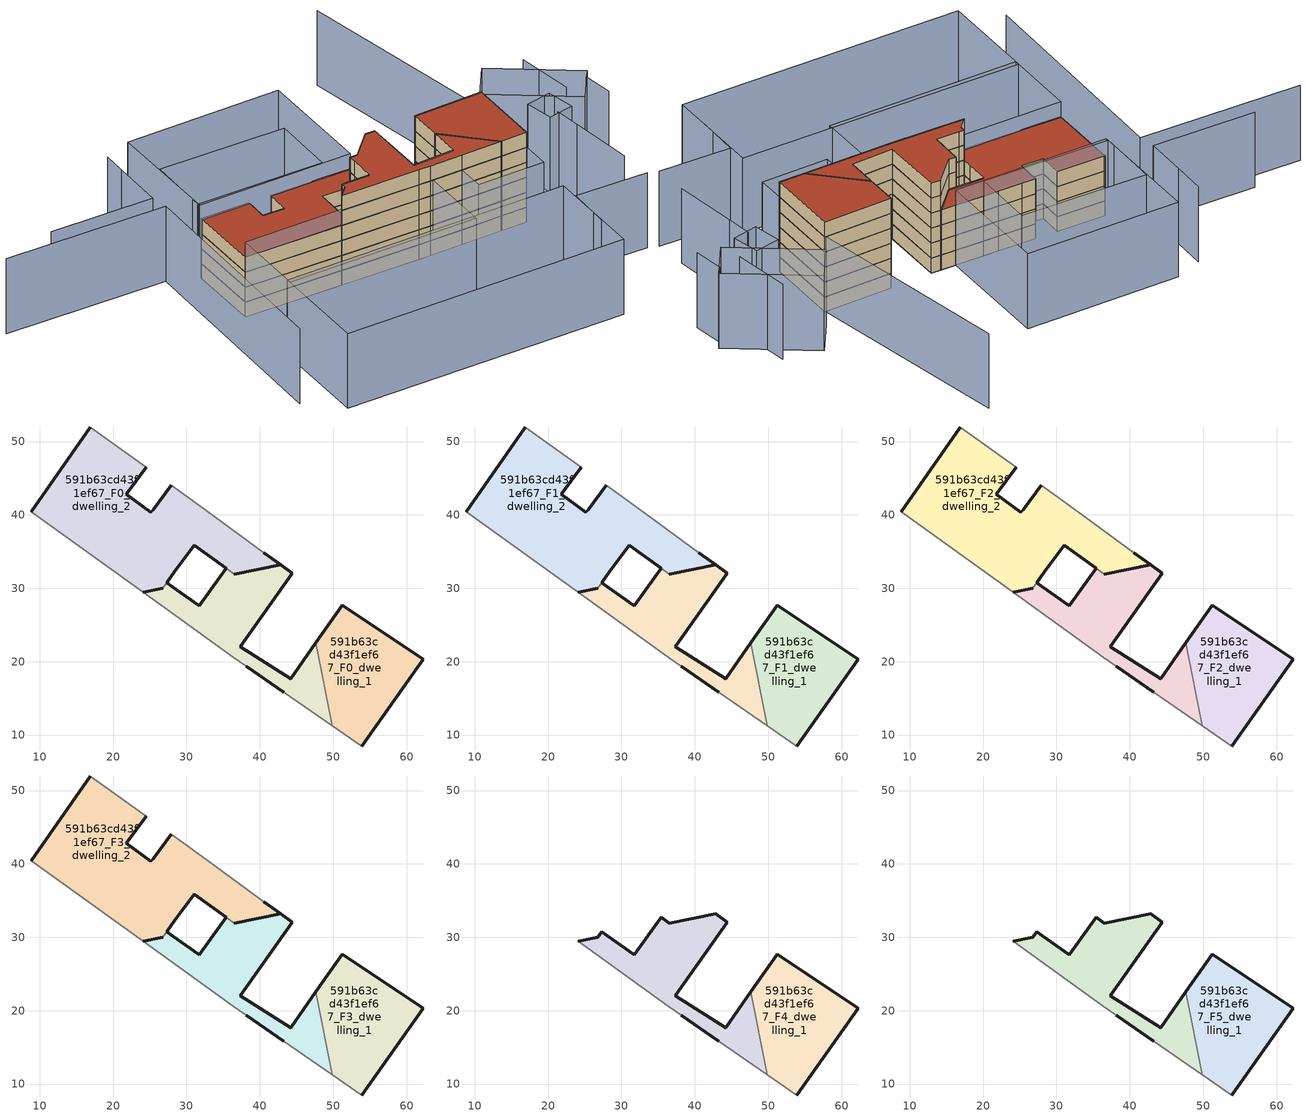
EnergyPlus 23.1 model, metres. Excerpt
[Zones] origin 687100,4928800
591b63cd43f1ef67_F0_dwelling_0
 floor ground (EU_floor_Construction): 49.83,11.3 47.59,22.56 44.18,17.68 37.35,22.02 44.43,32.06 42.87,33.19 36.51,31.93 35.4,32.74 34.52,31.53 31.7,27.63 28.07,30.25 27.32,30.78 26.74,29.98 24.08,29.45 36.34,20.59 38.13,19.36 43.27,15.82 z0
 wall outside (EU_wall_Construction): 43.27,15.82 38.13,19.36 / 27.32,30.78 28.07,30.25 31.7,27.63 34.52,31.53 35.4,32.74 / 36.51,31.93 42.87,33.19 44.43,32.06 37.35,22.02 44.18,17.68 47.59,22.56 / 24.08,29.45 26.74,29.98 z0:3
 wall adiabatic (EU_wall_Construction): 38.13,19.36 36.34,20.59 24.08,29.45 / 49.83,11.3 43.27,15.82 z0:3
 wall to 591b63cd43f1ef67_F0_dwelling_2 (EU_wall_Construction): 26.74,29.98 27.33,30.78 / 35.4,32.74 36.51,31.93 z0:3
 wall to 591b63cd43f1ef67_F0_dwelling_1 (EU_wall_Construction): 47.59,22.56 49.83,11.3 z0:3
591b63cd43f1ef67_F0_dwelling_1
 floor ground (EU_floor_Construction): 53.88,8.51 62.24,20.31 51.19,27.72 47.59,22.56 49.83,11.3 z0
 wall outside (EU_wall_Construction): 47.59,22.56 51.19,27.72 62.24,20.31 53.88,8.51 z0:3
 wall adiabatic (EU_wall_Construction): 53.88,8.51 49.83,11.3 z0:3
591b63cd43f1ef67_F0_dwelling_2
 floor ground (EU_floor_Construction): 42.87,33.19 40.56,34.87 36.15,38.06 33.84,39.72 30.07,42.46 27.9,44.03 25.49,40.71 25.16,40.34 21.82,42.82 24.54,46.47 16.92,51.98 8.86,40.44 24.08,29.45 26.74,29.98 27.32,30.78 27.33,30.79 28.43,32.29 31.06,35.9 35.39,32.74 35.4,32.74 36.51,31.93 36.52,31.93 z0
 wall outside (EU_wall_Construction): 35.4,32.74 35.39,32.74 31.06,35.9 28.43,32.29 27.33,30.79 27.32,30.78 / 8.86,40.44 16.92,51.98 / 24.54,46.47 21.82,42.82 25.16,40.34 25.49,40.71 27.9,44.03 / 40.56,34.87 42.87,33.19 36.52,31.93 36.51,31.93 / 26.74,29.98 24.08,29.45 z0:3
 wall adiabatic (EU_wall_Construction): 24.08,29.45 8.86,40.44 / 16.92,51.98 24.54,46.47 / 27.9,44.03 30.07,42.46 33.84,39.72 36.15,38.06 40.56,34.87 z0:3
591b63cd43f1ef67_F1_dwelling_0
 floor to 591b63cd43f1ef67_F0_dwelling_0 (EU_floor_Construction): 49.83,11.3 47.59,22.56 44.18,17.68 37.35,22.02 44.43,32.06 42.87,33.19 36.51,31.93 35.4,32.74 34.52,31.53 31.7,27.63 28.07,30.25 27.32,30.78 26.74,29.98 24.08,29.45 36.34,20.59 38.13,19.36 43.27,15.82 z3
 wall outside (EU_wall_Construction): 43.27,15.82 38.13,19.36 / 27.32,30.78 28.07,30.25 31.7,27.63 34.52,31.53 35.4,32.74 / 36.51,31.93 42.87,33.19 44.43,32.06 37.35,22.02 44.18,17.68 47.59,22.56 / 24.08,29.45 26.74,29.98 z3:6
 wall adiabatic (EU_wall_Construction): 38.13,19.36 36.34,20.59 24.08,29.45 / 49.83,11.3 43.27,15.82 z3:6
 wall to 591b63cd43f1ef67_F1_dwelling_2 (EU_wall_Construction): 26.74,29.98 27.33,30.78 / 35.4,32.74 36.51,31.93 z3:6
 wall to 591b63cd43f1ef67_F1_dwelling_1 (EU_wall_Construction): 47.59,22.56 49.83,11.3 z3:6
591b63cd43f1ef67_F1_dwelling_1
 floor to 591b63cd43f1ef67_F0_dwelling_1 (EU_floor_Construction): 53.88,8.51 62.24,20.31 51.19,27.72 47.59,22.56 49.83,11.3 z3
 wall outside (EU_wall_Construction): 47.59,22.56 51.19,27.72 62.24,20.31 53.88,8.51 z3:6
 wall adiabatic (EU_wall_Construction): 53.88,8.51 49.83,11.3 z3:6
591b63cd43f1ef67_F1_dwelling_2
 floor to 591b63cd43f1ef67_F0_dwelling_2 (EU_floor_Construction): 42.87,33.19 40.55,34.87 36.15,38.06 33.84,39.72 30.07,42.46 27.9,44.03 25.49,40.71 25.15,40.34 21.82,42.82 24.53,46.47 16.92,51.98 8.86,40.44 24.08,29.45 26.74,29.98 27.32,30.78 27.33,30.79 28.42,32.29 31.06,35.9 35.39,32.74 35.4,32.74 36.51,31.93 36.52,31.93 z3
 wall outside (EU_wall_Construction): 35.4,32.74 35.39,32.74 31.06,35.9 28.43,32.29 27.33,30.79 27.32,30.78 / 8.86,40.44 16.92,51.98 / 24.54,46.47 21.82,42.82 25.16,40.34 25.49,40.71 27.9,44.03 / 40.56,34.87 42.87,33.19 36.52,31.93 36.51,31.93 / 26.74,29.98 24.08,29.45 z3:6
 wall adiabatic (EU_wall_Construction): 24.08,29.45 8.86,40.44 / 16.92,51.98 24.54,46.47 / 27.9,44.03 30.07,42.46 33.84,39.72 36.15,38.06 40.56,34.87 z3:6
591b63cd43f1ef67_F2_dwelling_0
 floor to 591b63cd43f1ef67_F1_dwelling_0 (EU_floor_Construction): 49.83,11.3 47.59,22.56 44.18,17.68 37.35,22.02 44.43,32.06 42.87,33.19 36.51,31.93 35.4,32.74 34.52,31.53 31.7,27.63 28.07,30.25 27.32,30.78 26.74,29.98 24.08,29.45 36.34,20.59 38.13,19.36 43.27,15.82 z6
 wall outside (EU_wall_Construction): 43.27,15.82 38.13,19.36 / 27.32,30.78 28.07,30.25 31.7,27.63 34.52,31.53 35.4,32.74 / 36.51,31.93 42.87,33.19 44.43,32.06 37.35,22.02 44.18,17.68 47.59,22.56 / 24.08,29.45 26.74,29.98 z6:9
 wall adiabatic (EU_wall_Construction): 38.13,19.36 36.34,20.59 24.08,29.45 / 49.83,11.3 43.27,15.82 z6:9
 wall to 591b63cd43f1ef67_F2_dwelling_2 (EU_wall_Construction): 26.74,29.98 27.33,30.78 / 35.4,32.74 36.51,31.93 z6:9
 wall to 591b63cd43f1ef67_F2_dwelling_1 (EU_wall_Construction): 47.59,22.56 49.83,11.3 z6:9
591b63cd43f1ef67_F2_dwelling_1
 floor to 591b63cd43f1ef67_F1_dwelling_1 (EU_floor_Construction): 53.88,8.51 62.24,20.31 51.19,27.72 47.59,22.56 49.83,11.3 z6
 wall outside (EU_wall_Construction): 47.59,22.56 51.19,27.72 62.24,20.31 53.88,8.51 z6:9
 wall adiabatic (EU_wall_Construction): 53.88,8.51 49.83,11.3 z6:9
591b63cd43f1ef67_F2_dwelling_2
 floor to 591b63cd43f1ef67_F1_dwelling_2 (EU_floor_Construction): 42.87,33.19 40.55,34.87 36.15,38.06 33.84,39.72 30.07,42.46 27.9,44.03 25.49,40.71 25.15,40.34 21.82,42.82 24.53,46.47 16.92,51.98 8.86,40.44 24.08,29.45 26.74,29.98 27.32,30.78 27.33,30.79 28.42,32.29 31.06,35.9 35.39,32.74 35.4,32.74 36.51,31.93 36.52,31.93 z6
 wall outside (EU_wall_Construction): 35.4,32.74 35.39,32.74 31.06,35.9 28.43,32.29 27.33,30.79 27.32,30.78 / 8.86,40.44 16.92,51.98 / 24.54,46.47 21.82,42.82 25.16,40.34 25.49,40.71 27.9,44.03 / 40.56,34.87 42.87,33.19 36.52,31.93 36.51,31.93 / 26.74,29.98 24.08,29.45 z6:9
 wall adiabatic (EU_wall_Construction): 24.08,29.45 8.86,40.44 / 16.92,51.98 24.54,46.47 / 27.9,44.03 30.07,42.46 33.84,39.72 36.15,38.06 40.56,34.87 z6:9
591b63cd43f1ef67_F3_dwelling_0
 floor to 591b63cd43f1ef67_F2_dwelling_0 (EU_floor_Construction): 49.83,11.3 47.59,22.56 44.18,17.68 37.35,22.02 44.43,32.06 42.87,33.19 36.51,31.93 35.4,32.74 34.52,31.53 31.7,27.63 28.07,30.25 27.32,30.78 26.74,29.98 24.08,29.45 36.34,20.59 38.13,19.36 43.27,15.82 z9
 wall outside (EU_wall_Construction): 43.27,15.82 38.13,19.36 / 27.32,30.78 28.07,30.25 31.7,27.63 34.52,31.53 35.4,32.74 / 36.51,31.93 42.87,33.19 44.43,32.06 37.35,22.02 44.18,17.68 47.59,22.56 / 24.08,29.45 26.74,29.98 z9:12
 wall adiabatic (EU_wall_Construction): 38.13,19.36 36.34,20.59 24.08,29.45 / 49.83,11.3 43.27,15.82 z9:12
 wall to 591b63cd43f1ef67_F3_dwelling_2 (EU_wall_Construction): 26.74,29.98 27.33,30.78 / 35.4,32.74 36.51,31.93 z9:12
 wall to 591b63cd43f1ef67_F3_dwelling_1 (EU_wall_Construction): 47.59,22.56 49.83,11.3 z9:12
591b63cd43f1ef67_F3_dwelling_1
 floor to 591b63cd43f1ef67_F2_dwelling_1 (EU_floor_Construction): 53.88,8.51 62.24,20.31 51.19,27.72 47.59,22.56 49.83,11.3 z9
 wall outside (EU_wall_Construction): 47.59,22.56 51.19,27.72 62.24,20.31 53.88,8.51 z9:12
 wall adiabatic (EU_wall_Construction): 53.88,8.51 49.83,11.3 z9:12
591b63cd43f1ef67_F3_dwelling_2
 floor to 591b63cd43f1ef67_F2_dwelling_2 (EU_floor_Construction): 42.87,33.19 40.55,34.87 36.15,38.06 33.84,39.72 30.07,42.46 27.9,44.03 25.49,40.71 25.15,40.34 21.82,42.82 24.53,46.47 16.92,51.98 8.86,40.44 24.08,29.45 26.74,29.98 27.32,30.78 27.33,30.79 28.42,32.29 31.06,35.9 35.39,32.74 35.4,32.74 36.51,31.93 36.52,31.93 z9
 wall outside (EU_wall_Construction): 35.4,32.74 35.39,32.74 31.06,35.9 28.43,32.29 27.33,30.79 27.32,30.78 / 8.86,40.44 16.92,51.98 / 24.54,46.47 21.82,42.82 25.16,40.34 25.49,40.71 27.9,44.03 / 40.56,34.87 42.87,33.19 36.52,31.93 36.51,31.93 / 26.74,29.98 24.08,29.45 z9:12
 wall adiabatic (EU_wall_Construction): 24.08,29.45 8.86,40.44 / 16.92,51.98 24.54,46.47 / 27.9,44.03 30.07,42.46 33.84,39.72 36.15,38.06 40.56,34.87 z9:12
 roof outside (EU_roof_Construction): 33.84,39.72 36.15,38.06 40.56,34.87 42.87,33.19 36.52,31.93 36.51,31.93 35.4,32.74 35.39,32.74 31.06,35.9 28.43,32.29 27.33,30.79 27.32,30.78 26.74,29.98 24.08,29.45 8.86,40.44 16.92,51.98 24.54,46.47 21.82,42.82 25.16,40.34 25.49,40.71 27.9,44.03 30.07,42.46 z12
591b63cd43f1ef67_F4_dwelling_0
 floor to 591b63cd43f1ef67_F3_dwelling_0 (EU_floor_Construction): 49.83,11.3 47.59,22.56 44.18,17.68 37.35,22.02 44.43,32.06 42.87,33.19 36.51,31.93 35.4,32.74 34.52,31.53 31.7,27.63 28.07,30.25 27.32,30.78 26.74,29.98 24.08,29.45 36.34,20.59 38.13,19.36 43.27,15.82 z12
 wall outside (EU_wall_Construction): 43.27,15.82 38.13,19.36 / 24.08,29.45 26.74,29.98 27.32,30.78 28.07,30.25 31.7,27.63 34.52,31.53 35.4,32.74 36.51,31.93 42.87,33.19 44.43,32.06 37.35,22.02 44.18,17.68 47.59,22.56 z12:15
 wall adiabatic (EU_wall_Construction): 38.13,19.36 36.34,20.59 24.08,29.45 / 49.83,11.3 43.27,15.82 z12:15
 wall to 591b63cd43f1ef67_F4_dwelling_1 (EU_wall_Construction): 47.59,22.56 49.83,11.3 z12:15
591b63cd43f1ef67_F4_dwelling_1
 floor to 591b63cd43f1ef67_F3_dwelling_1 (EU_floor_Construction): 53.88,8.51 62.24,20.31 51.19,27.72 47.59,22.56 49.83,11.3 z12
 wall outside (EU_wall_Construction): 47.59,22.56 51.19,27.72 62.24,20.31 53.88,8.51 z12:15
 wall adiabatic (EU_wall_Construction): 53.88,8.51 49.83,11.3 z12:15
591b63cd43f1ef67_F5_dwelling_0
 floor to 591b63cd43f1ef67_F4_dwelling_0 (EU_floor_Construction): 49.83,11.3 47.59,22.56 44.18,17.68 37.35,22.02 44.43,32.06 42.87,33.19 36.51,31.93 35.4,32.74 34.52,31.53 31.7,27.63 28.07,30.25 27.32,30.78 26.74,29.98 24.08,29.45 36.34,20.59 38.13,19.36 43.27,15.82 z15
 wall outside (EU_wall_Construction): 43.27,15.82 38.13,19.36 / 24.08,29.45 26.74,29.98 27.32,30.78 28.07,30.25 31.7,27.63 34.52,31.53 35.4,32.74 36.51,31.93 42.87,33.19 44.43,32.06 37.35,22.02 44.18,17.68 47.59,22.56 z15:18
 wall adiabatic (EU_wall_Construction): 38.13,19.36 36.34,20.59 24.08,29.45 / 49.83,11.3 43.27,15.82 z15:18
 wall to 591b63cd43f1ef67_F5_dwelling_1 (EU_wall_Construction): 47.59,22.56 49.83,11.3 z15:18
 roof outside (EU_roof_Construction): 44.43,32.06 37.35,22.02 44.18,17.68 47.59,22.56 49.83,11.3 43.27,15.82 38.13,19.36 36.34,20.59 24.08,29.45 26.74,29.98 27.32,30.78 28.07,30.25 31.7,27.63 34.52,31.53 35.4,32.74 36.51,31.93 42.87,33.19 z18
591b63cd43f1ef67_F5_dwelling_1
 floor to 591b63cd43f1ef67_F4_dwelling_1 (EU_floor_Construction): 53.88,8.51 62.24,20.31 51.19,27.72 47.59,22.56 49.83,11.3 z15
 wall outside (EU_wall_Construction): 47.59,22.56 51.19,27.72 62.24,20.31 53.88,8.51 z15:18
 wall adiabatic (EU_wall_Construction): 53.88,8.51 49.83,11.3 z15:18
 roof outside (EU_roof_Construction): 62.24,20.31 53.88,8.51 49.83,11.3 47.59,22.56 51.19,27.72 z18
shading: 38.47,-11.64 43.61,-4.76 / 43.61,-4.76 54.67,-13.02 / 58,-7.45 63.66,3.59 / 63.63,3.61 65.84,7.93 / 74.91,2.61 77.57,7.8 / -11.41,75.28 13.79,57.03 / 13.79,57.03 -11.73,21.79 / 73.28,9.58 78.18,19.51 / 61.64,19.55 78.4,57.06 / 20.94,68.01 15.12,59.93 / 15.12,59.93 -0.93,71.51 / 23.64,71.76 19.92,66.58 / 34.56,-17.36 -9.89,13.81 / -9.89,13.81 1.1,29.48 / 1.1,29.48 45.55,-1.68 / 45.55,-1.68 34.56,-17.36 / 0.72,28.77 8.86,40.44 / 8.86,40.44 38.89,19.5 / 38.89,19.5 30.75,7.83 / 30.75,7.83 0.72,28.77 / 50.91,4.15 40.27,11.42 / 40.27,11.42 43.27,15.82 / 43.27,15.82 53.91,8.55 / 53.91,8.55 50.91,4.15 / 70.55,11.52 68.39,6.53 / 68.39,6.53 63.87,8.49 / 63.87,8.49 66.02,13.48 / 66.02,13.48 70.55,11.52 / 73.06,24.83 79.29,8.36 / 79.29,8.36 71.91,5.56 / 71.91,5.56 65.67,22.03 / 65.67,22.03 73.06,24.83 / 36.14,38.06 16.48,52.29 / 16.48,52.29 23.73,62.29 / 23.73,62.29 43.39,48.05 / 43.39,48.05 36.14,38.06 / 53.56,53.54 40.55,34.87 / 40.55,34.87 16.21,51.84 / 16.21,51.84 29.22,70.51 / 29.22,70.51 53.56,53.54 z0:15
[Building]
EU S2 Campaign: North Axis=0; Terrain=City; Solar Distribution=FullExterior
[Site:Location]
Bologna: Latitude=44.5; Longitude=11.25; Time Zone=1; Elevation=37
[SizingPeriod:WeatherFileDays]
AnnualSizingPeriod: Begin Month=1; Begin Day of Month=1; End Month=12; End Day of Month=31; Day of Week for Start Day=Monday; Use Weather File Daylight Saving Period=No; Use Weather File Rain and Snow Indicators=No
[MATERIAL]
EU_InternalMass_Material: Roughness=MediumRough; Thickness=0.1; Conductivity=1; Density=1800; Specific Heat=900; Thermal Absorptance=0.9; Solar Absorptance=0.7; Visible Absorptance=0.7
[MATERIAL:NOMASS] Roughness=MediumRough; Thermal Absorptance=0.9; Solar Absorptance=0.7; Visible Absorptance=0.7
Name | Thermal Resistance
EU_wall_NoMass | 0.905828
EU_roof_NoMass | 0.37593
EU_floor_NoMass | 0.67114
[CONSTRUCTION]
EU_wall_Construction: EU_wall_NoMass
EU_roof_Construction: EU_roof_NoMass
EU_floor_Construction: EU_floor_NoMass
EU_InternalMass_Construction: EU_InternalMass_Material
[ZONE] Type=1; Multiplier=1; Ceiling Height=autocalculate; Floor Area=autocalculate; Part of Total Floor Area=Yes
Name | Volume
591b63cd43f1ef67_F0_dwelling_0 | 476.741
591b63cd43f1ef67_F1_dwelling_0; 591b63cd43f1ef67_F2_dwelling_0; 591b63cd43f1ef67_F3_dwelling_0; 591b63cd43f1ef67_F4_dwelling_0; 591b63cd43f1ef67_F5_dwelling_0 | 476.736
591b63cd43f1ef67_F0_dwelling_1 | 472.225
591b63cd43f1ef67_F1_dwelling_1; 591b63cd43f1ef67_F2_dwelling_1; 591b63cd43f1ef67_F3_dwelling_1; 591b63cd43f1ef67_F4_dwelling_1; 591b63cd43f1ef67_F5_dwelling_1 | 472.224
591b63cd43f1ef67_F0_dwelling_2 | 939.981
591b63cd43f1ef67_F1_dwelling_2; 591b63cd43f1ef67_F2_dwelling_2; 591b63cd43f1ef67_F3_dwelling_2 | 939.984
[INTERNALMASS] Construction=EU_InternalMass_Construction
Name | Zone or ZoneList | Surface Area
591b63cd43f1ef67_F0_dwelling_0_EU_InternalMass | 591b63cd43f1ef67_F0_dwelling_0 | 158.913
591b63cd43f1ef67_F0_dwelling_1_EU_InternalMass | 591b63cd43f1ef67_F0_dwelling_1 | 157.408
591b63cd43f1ef67_F0_dwelling_2_EU_InternalMass | 591b63cd43f1ef67_F0_dwelling_2 | 313.327
591b63cd43f1ef67_F1_dwelling_0_EU_InternalMass | 591b63cd43f1ef67_F1_dwelling_0 | 158.913
591b63cd43f1ef67_F1_dwelling_1_EU_InternalMass | 591b63cd43f1ef67_F1_dwelling_1 | 157.408
591b63cd43f1ef67_F1_dwelling_2_EU_InternalMass | 591b63cd43f1ef67_F1_dwelling_2 | 313.327
591b63cd43f1ef67_F2_dwelling_0_EU_InternalMass | 591b63cd43f1ef67_F2_dwelling_0 | 158.913
591b63cd43f1ef67_F2_dwelling_1_EU_InternalMass | 591b63cd43f1ef67_F2_dwelling_1 | 157.408
591b63cd43f1ef67_F2_dwelling_2_EU_InternalMass | 591b63cd43f1ef67_F2_dwelling_2 | 313.327
591b63cd43f1ef67_F3_dwelling_0_EU_InternalMass | 591b63cd43f1ef67_F3_dwelling_0 | 158.913
591b63cd43f1ef67_F3_dwelling_1_EU_InternalMass | 591b63cd43f1ef67_F3_dwelling_1 | 157.408
591b63cd43f1ef67_F3_dwelling_2_EU_InternalMass | 591b63cd43f1ef67_F3_dwelling_2 | 313.327
591b63cd43f1ef67_F4_dwelling_0_EU_InternalMass | 591b63cd43f1ef67_F4_dwelling_0 | 293.163
591b63cd43f1ef67_F4_dwelling_1_EU_InternalMass | 591b63cd43f1ef67_F4_dwelling_1 | 336.488
591b63cd43f1ef67_F5_dwelling_0_EU_InternalMass | 591b63cd43f1ef67_F5_dwelling_0 | 293.163
591b63cd43f1ef67_F5_dwelling_1_EU_InternalMass | 591b63cd43f1ef67_F5_dwelling_1 | 336.488
[OTHEREQUIPMENT] Fuel Type=Electricity; Design Level Calculation Method=Watts/Area; Power per Zone Floor Area=1; Fraction Latent=0; Fraction Radiant=0; Fraction Lost=0; Carbon Dioxide Generation Rate=0; EndUse Subcategory=EU_Step8_InternalGains
Name | Zone or ZoneList or Space or SpaceList | Schedule
EU_Step8_InternalGain_591b63cd43f1ef67_F0_dwelling_0_f000 | 591b63cd43f1ef67_F0_dwelling_0 | EU_Step8_GainSchedule_591b63cd43f1ef67_F0_dwelling_0_f000
EU_Step8_InternalGain_591b63cd43f1ef67_F0_dwelling_1_f000 | 591b63cd43f1ef67_F0_dwelling_1 | EU_Step8_GainSchedule_591b63cd43f1ef67_F0_dwelling_1_f000
EU_Step8_InternalGain_591b63cd43f1ef67_F0_dwelling_2_f000 | 591b63cd43f1ef67_F0_dwelling_2 | EU_Step8_GainSchedule_591b63cd43f1ef67_F0_dwelling_2_f000
EU_Step8_InternalGain_591b63cd43f1ef67_F1_dwelling_0_f000 | 591b63cd43f1ef67_F1_dwelling_0 | EU_Step8_GainSchedule_591b63cd43f1ef67_F1_dwelling_0_f000
EU_Step8_InternalGain_591b63cd43f1ef67_F1_dwelling_1_f000 | 591b63cd43f1ef67_F1_dwelling_1 | EU_Step8_GainSchedule_591b63cd43f1ef67_F1_dwelling_1_f000
EU_Step8_InternalGain_591b63cd43f1ef67_F1_dwelling_2_f000 | 591b63cd43f1ef67_F1_dwelling_2 | EU_Step8_GainSchedule_591b63cd43f1ef67_F1_dwelling_2_f000
EU_Step8_InternalGain_591b63cd43f1ef67_F2_dwelling_0_f000 | 591b63cd43f1ef67_F2_dwelling_0 | EU_Step8_GainSchedule_591b63cd43f1ef67_F2_dwelling_0_f000
EU_Step8_InternalGain_591b63cd43f1ef67_F2_dwelling_1_f000 | 591b63cd43f1ef67_F2_dwelling_1 | EU_Step8_GainSchedule_591b63cd43f1ef67_F2_dwelling_1_f000
EU_Step8_InternalGain_591b63cd43f1ef67_F2_dwelling_2_f000 | 591b63cd43f1ef67_F2_dwelling_2 | EU_Step8_GainSchedule_591b63cd43f1ef67_F2_dwelling_2_f000
EU_Step8_InternalGain_591b63cd43f1ef67_F3_dwelling_0_f000 | 591b63cd43f1ef67_F3_dwelling_0 | EU_Step8_GainSchedule_591b63cd43f1ef67_F3_dwelling_0_f000
EU_Step8_InternalGain_591b63cd43f1ef67_F3_dwelling_1_f000 | 591b63cd43f1ef67_F3_dwelling_1 | EU_Step8_GainSchedule_591b63cd43f1ef67_F3_dwelling_1_f000
EU_Step8_InternalGain_591b63cd43f1ef67_F3_dwelling_2_f000 | 591b63cd43f1ef67_F3_dwelling_2 | EU_Step8_GainSchedule_591b63cd43f1ef67_F3_dwelling_2_f000
EU_Step8_InternalGain_591b63cd43f1ef67_F4_dwelling_0_f000 | 591b63cd43f1ef67_F4_dwelling_0 | EU_Step8_GainSchedule_591b63cd43f1ef67_F4_dwelling_0_f000
EU_Step8_InternalGain_591b63cd43f1ef67_F4_dwelling_1_f000 | 591b63cd43f1ef67_F4_dwelling_1 | EU_Step8_GainSchedule_591b63cd43f1ef67_F4_dwelling_1_f000
EU_Step8_InternalGain_591b63cd43f1ef67_F5_dwelling_0_f000 | 591b63cd43f1ef67_F5_dwelling_0 | EU_Step8_GainSchedule_591b63cd43f1ef67_F5_dwelling_0_f000
EU_Step8_InternalGain_591b63cd43f1ef67_F5_dwelling_1_f000 | 591b63cd43f1ef67_F5_dwelling_1 | EU_Step8_GainSchedule_591b63cd43f1ef67_F5_dwelling_1_f000
[ZONEVENTILATION:DESIGNFLOWRATE] Schedule=EU_AlwaysOn; Design Flow Rate Calculation Method=AirChanges/Hour; Air Changes per Hour=0.73129; Ventilation Type=Natural; Fan Pressure Rise=0; Fan Total Efficiency=1; Constant Term Coefficient=1; Temperature Term Coefficient=0; Velocity Term Coefficient=0; Velocity Squared Term Coefficient=0; Minimum Indoor Temperature=-100; Maximum Indoor Temperature=100; Delta Temperature=-100; Minimum Outdoor Temperature=-100; Maximum Outdoor Temperature=100; Maximum Wind Speed=40
Name | Zone or ZoneList or Space or SpaceList
EU_ConstantAir_591b63cd43f1ef67_F0_dwelling_0 | 591b63cd43f1ef67_F0_dwelling_0
EU_ConstantAir_591b63cd43f1ef67_F0_dwelling_1 | 591b63cd43f1ef67_F0_dwelling_1
EU_ConstantAir_591b63cd43f1ef67_F0_dwelling_2 | 591b63cd43f1ef67_F0_dwelling_2
EU_ConstantAir_591b63cd43f1ef67_F1_dwelling_0 | 591b63cd43f1ef67_F1_dwelling_0
EU_ConstantAir_591b63cd43f1ef67_F1_dwelling_1 | 591b63cd43f1ef67_F1_dwelling_1
EU_ConstantAir_591b63cd43f1ef67_F1_dwelling_2 | 591b63cd43f1ef67_F1_dwelling_2
EU_ConstantAir_591b63cd43f1ef67_F2_dwelling_0 | 591b63cd43f1ef67_F2_dwelling_0
EU_ConstantAir_591b63cd43f1ef67_F2_dwelling_1 | 591b63cd43f1ef67_F2_dwelling_1
EU_ConstantAir_591b63cd43f1ef67_F2_dwelling_2 | 591b63cd43f1ef67_F2_dwelling_2
EU_ConstantAir_591b63cd43f1ef67_F3_dwelling_0 | 591b63cd43f1ef67_F3_dwelling_0
EU_ConstantAir_591b63cd43f1ef67_F3_dwelling_1 | 591b63cd43f1ef67_F3_dwelling_1
EU_ConstantAir_591b63cd43f1ef67_F3_dwelling_2 | 591b63cd43f1ef67_F3_dwelling_2
EU_ConstantAir_591b63cd43f1ef67_F4_dwelling_0 | 591b63cd43f1ef67_F4_dwelling_0
EU_ConstantAir_591b63cd43f1ef67_F4_dwelling_1 | 591b63cd43f1ef67_F4_dwelling_1
EU_ConstantAir_591b63cd43f1ef67_F5_dwelling_0 | 591b63cd43f1ef67_F5_dwelling_0
EU_ConstantAir_591b63cd43f1ef67_F5_dwelling_1 | 591b63cd43f1ef67_F5_dwelling_1
[HVACTEMPLATE:THERMOSTAT] Constant Heating Setpoint=20; Constant Cooling Setpoint=50
EU_HeatOnly_591b63cd43f1ef67_F0_dwelling_0; EU_HeatOnly_591b63cd43f1ef67_F0_dwelling_1; EU_HeatOnly_591b63cd43f1ef67_F0_dwelling_2; EU_HeatOnly_591b63cd43f1ef67_F1_dwelling_0; EU_HeatOnly_591b63cd43f1ef67_F1_dwelling_1; EU_HeatOnly_591b63cd43f1ef67_F1_dwelling_2; EU_HeatOnly_591b63cd43f1ef67_F2_dwelling_0; EU_HeatOnly_591b63cd43f1ef67_F2_dwelling_1; EU_HeatOnly_591b63cd43f1ef67_F2_dwelling_2; EU_HeatOnly_591b63cd43f1ef67_F3_dwelling_0; EU_HeatOnly_591b63cd43f1ef67_F3_dwelling_1; EU_HeatOnly_591b63cd43f1ef67_F3_dwelling_2; EU_HeatOnly_591b63cd43f1ef67_F4_dwelling_0; EU_HeatOnly_591b63cd43f1ef67_F4_dwelling_1; EU_HeatOnly_591b63cd43f1ef67_F5_dwelling_0; EU_HeatOnly_591b63cd43f1ef67_F5_dwelling_1
[HVACTEMPLATE:ZONE:IDEALLOADSAIRSYSTEM] System Availability Schedule=EU_AlwaysOn; Maximum Heating Supply Air Temperature=50; Minimum Cooling Supply Air Temperature=13; Maximum Heating Supply Air Humidity Ratio=0.0156; Minimum Cooling Supply Air Humidity Ratio=0.0077; Heating Limit=NoLimit; Cooling Limit=NoLimit; Heating Availability Schedule=EU_AlwaysOn; Cooling Availability Schedule=EU_CoolingOff; Dehumidification Control Type=ConstantSensibleHeatRatio; Cooling Sensible Heat Ratio=0.7; Dehumidification Setpoint=60; Humidification Control Type=None; Humidification Setpoint=30; Outdoor Air Method=None; Outdoor Air Flow Rate per Person=0.00944; Outdoor Air Flow Rate per Zone Floor Area=0; Outdoor Air Flow Rate per Zone=0; Demand Controlled Ventilation Type=None; Outdoor Air Economizer Type=NoEconomizer; Heat Recovery Type=None; Sensible Heat Recovery Effectiveness=0.7; Latent Heat Recovery Effectiveness=0.65
Name | Template Thermostat
591b63cd43f1ef67_F0_dwelling_0 | EU_HeatOnly_591b63cd43f1ef67_F0_dwelling_0
591b63cd43f1ef67_F0_dwelling_1 | EU_HeatOnly_591b63cd43f1ef67_F0_dwelling_1
591b63cd43f1ef67_F0_dwelling_2 | EU_HeatOnly_591b63cd43f1ef67_F0_dwelling_2
591b63cd43f1ef67_F1_dwelling_0 | EU_HeatOnly_591b63cd43f1ef67_F1_dwelling_0
591b63cd43f1ef67_F1_dwelling_1 | EU_HeatOnly_591b63cd43f1ef67_F1_dwelling_1
591b63cd43f1ef67_F1_dwelling_2 | EU_HeatOnly_591b63cd43f1ef67_F1_dwelling_2
591b63cd43f1ef67_F2_dwelling_0 | EU_HeatOnly_591b63cd43f1ef67_F2_dwelling_0
591b63cd43f1ef67_F2_dwelling_1 | EU_HeatOnly_591b63cd43f1ef67_F2_dwelling_1
591b63cd43f1ef67_F2_dwelling_2 | EU_HeatOnly_591b63cd43f1ef67_F2_dwelling_2
591b63cd43f1ef67_F3_dwelling_0 | EU_HeatOnly_591b63cd43f1ef67_F3_dwelling_0
591b63cd43f1ef67_F3_dwelling_1 | EU_HeatOnly_591b63cd43f1ef67_F3_dwelling_1
591b63cd43f1ef67_F3_dwelling_2 | EU_HeatOnly_591b63cd43f1ef67_F3_dwelling_2
591b63cd43f1ef67_F4_dwelling_0 | EU_HeatOnly_591b63cd43f1ef67_F4_dwelling_0
591b63cd43f1ef67_F4_dwelling_1 | EU_HeatOnly_591b63cd43f1ef67_F4_dwelling_1
591b63cd43f1ef67_F5_dwelling_0 | EU_HeatOnly_591b63cd43f1ef67_F5_dwelling_0
591b63cd43f1ef67_F5_dwelling_1 | EU_HeatOnly_591b63cd43f1ef67_F5_dwelling_1
[SIZING:ZONE] Zone Cooling Design Supply Air Temperature Input Method=SupplyAirTemperature; Zone Cooling Design Supply Air Temperature=13; Zone Heating Design Supply Air Temperature Input Method=SupplyAirTemperature; Zone Heating Design Supply Air Temperature=50; Zone Cooling Design Supply Air Humidity Ratio=0.008; Zone Heating Design Supply Air Humidity Ratio=0.008; Cooling Design Air Flow Method=DesignDay; Cooling Design Air Flow Rate=0; Cooling Minimum Air Flow per Zone Floor Area=0.000762; Cooling Minimum Air Flow=0; Cooling Minimum Air Flow Fraction=0.2; Heating Design Air Flow Method=DesignDay; Heating Design Air Flow Rate=0; Heating Maximum Air Flow per Zone Floor Area=0.002032; Heating Maximum Air Flow=0.141576; Heating Maximum Air Flow Fraction=0.3; Account for Dedicated Outdoor Air System=No; Dedicated Outdoor Air System Control Strategy=NeutralSupplyAir; Dedicated Outdoor Air Low Setpoint Temperature for Design=autosize; Dedicated Outdoor Air High Setpoint Temperature for Design=autosize; Zone Load Sizing Method=Sensible Load Only No Latent Load; Zone Latent Cooling Design Supply Air Humidity Ratio Input Method=HumidityRatioDifference; Zone Cooling Design Supply Air Humidity Ratio Difference=0.005; Zone Latent Heating Design Supply Air Humidity Ratio Input Method=HumidityRatioDifference; Zone Humidification Design Supply Air Humidity Ratio Difference=0.005
591b63cd43f1ef67_F0_dwelling_0; 591b63cd43f1ef67_F0_dwelling_1; 591b63cd43f1ef67_F0_dwelling_2; 591b63cd43f1ef67_F1_dwelling_0; 591b63cd43f1ef67_F1_dwelling_1; 591b63cd43f1ef67_F1_dwelling_2; 591b63cd43f1ef67_F2_dwelling_0; 591b63cd43f1ef67_F2_dwelling_1; 591b63cd43f1ef67_F2_dwelling_2; 591b63cd43f1ef67_F3_dwelling_0; 591b63cd43f1ef67_F3_dwelling_1; 591b63cd43f1ef67_F3_dwelling_2; 591b63cd43f1ef67_F4_dwelling_0; 591b63cd43f1ef67_F4_dwelling_1; 591b63cd43f1ef67_F5_dwelling_0; 591b63cd43f1ef67_F5_dwelling_1
[SCHEDULE:CONSTANT]
Name | Hourly Value
EU_AlwaysOn | 1
EU_CoolingOff | 0
[SCHEDULE:FILE] Column Number=1; Rows to Skip at Top=0; Number of Hours of Data=8760; Column Separator=Comma; Interpolate to Timestep=No; Minutes per Item=60; Adjust Schedule for Daylight Savings=Yes
Name | File
EU_Step8_GainSchedule_591b63cd43f1ef67_F0_dwelling_0_f000 | ../../schedules/591b63cd43f1ef67/591b63cd43f1ef67_F0_dwelling_0_f000_gain.csv
EU_Step8_GainSchedule_591b63cd43f1ef67_F0_dwelling_1_f000 | ../../schedules/591b63cd43f1ef67/591b63cd43f1ef67_F0_dwelling_1_f000_gain.csv
EU_Step8_GainSchedule_591b63cd43f1ef67_F0_dwelling_2_f000 | ../../schedules/591b63cd43f1ef67/591b63cd43f1ef67_F0_dwelling_2_f000_gain.csv
EU_Step8_GainSchedule_591b63cd43f1ef67_F1_dwelling_0_f000 | ../../schedules/591b63cd43f1ef67/591b63cd43f1ef67_F1_dwelling_0_f000_gain.csv
EU_Step8_GainSchedule_591b63cd43f1ef67_F1_dwelling_1_f000 | ../../schedules/591b63cd43f1ef67/591b63cd43f1ef67_F1_dwelling_1_f000_gain.csv
EU_Step8_GainSchedule_591b63cd43f1ef67_F1_dwelling_2_f000 | ../../schedules/591b63cd43f1ef67/591b63cd43f1ef67_F1_dwelling_2_f000_gain.csv
EU_Step8_GainSchedule_591b63cd43f1ef67_F2_dwelling_0_f000 | ../../schedules/591b63cd43f1ef67/591b63cd43f1ef67_F2_dwelling_0_f000_gain.csv
EU_Step8_GainSchedule_591b63cd43f1ef67_F2_dwelling_1_f000 | ../../schedules/591b63cd43f1ef67/591b63cd43f1ef67_F2_dwelling_1_f000_gain.csv
EU_Step8_GainSchedule_591b63cd43f1ef67_F2_dwelling_2_f000 | ../../schedules/591b63cd43f1ef67/591b63cd43f1ef67_F2_dwelling_2_f000_gain.csv
EU_Step8_GainSchedule_591b63cd43f1ef67_F3_dwelling_0_f000 | ../../schedules/591b63cd43f1ef67/591b63cd43f1ef67_F3_dwelling_0_f000_gain.csv
EU_Step8_GainSchedule_591b63cd43f1ef67_F3_dwelling_1_f000 | ../../schedules/591b63cd43f1ef67/591b63cd43f1ef67_F3_dwelling_1_f000_gain.csv
EU_Step8_GainSchedule_591b63cd43f1ef67_F3_dwelling_2_f000 | ../../schedules/591b63cd43f1ef67/591b63cd43f1ef67_F3_dwelling_2_f000_gain.csv
EU_Step8_GainSchedule_591b63cd43f1ef67_F4_dwelling_0_f000 | ../../schedules/591b63cd43f1ef67/591b63cd43f1ef67_F4_dwelling_0_f000_gain.csv
EU_Step8_GainSchedule_591b63cd43f1ef67_F4_dwelling_1_f000 | ../../schedules/591b63cd43f1ef67/591b63cd43f1ef67_F4_dwelling_1_f000_gain.csv
EU_Step8_GainSchedule_591b63cd43f1ef67_F5_dwelling_0_f000 | ../../schedules/591b63cd43f1ef67/591b63cd43f1ef67_F5_dwelling_0_f000_gain.csv
EU_Step8_GainSchedule_591b63cd43f1ef67_F5_dwelling_1_f000 | ../../schedules/591b63cd43f1ef67/591b63cd43f1ef67_F5_dwelling_1_f000_gain.csv
